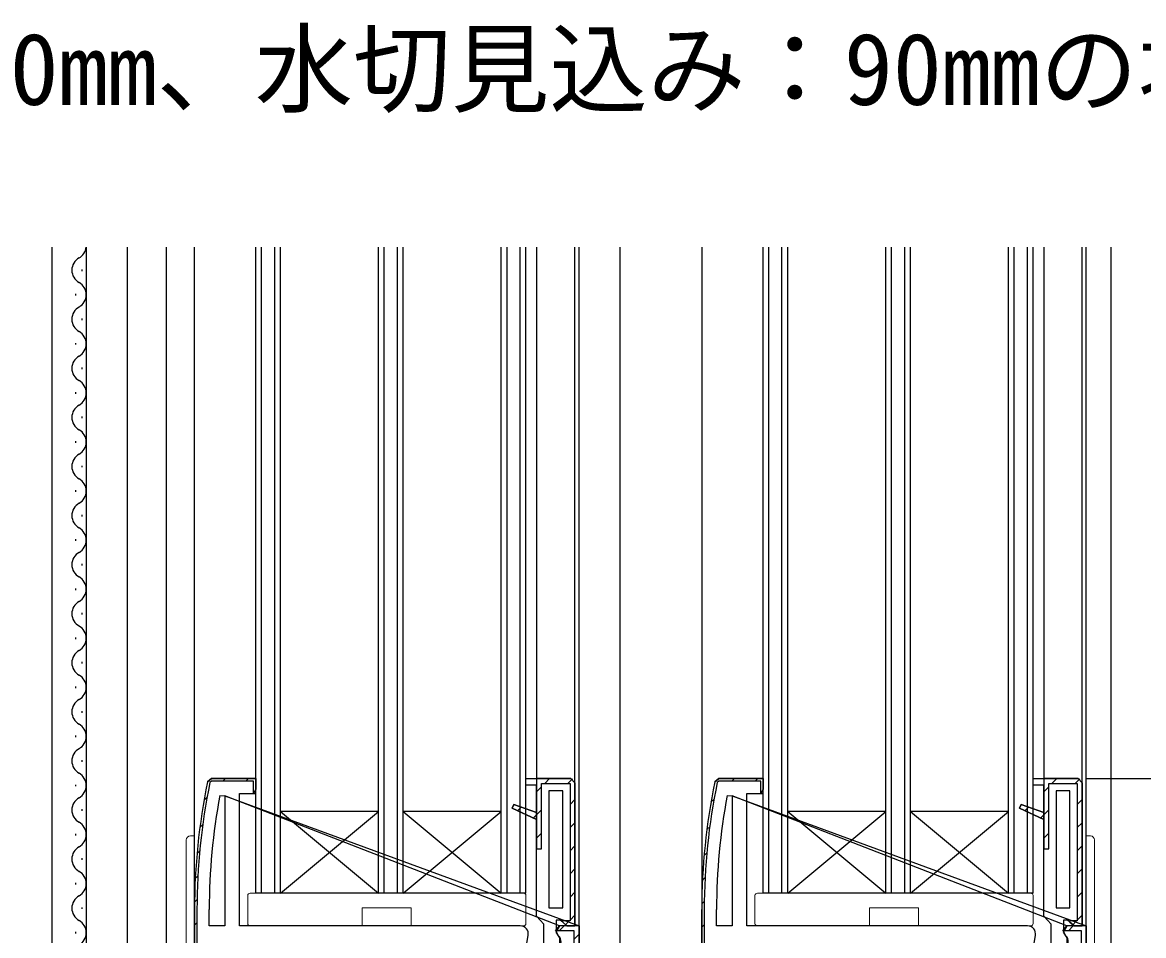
# Model space of a CAD drawing. Units: millimetres, scale not verified. Extents: x -525 to 525, y -783 to 779.
# Drawn here: x 175.2 to 312.2, y 80.1 to 191.8 of the extents above; entities that cross this region are included whole.
import ezdxf
from ezdxf.enums import TextEntityAlignment as Align

# ---------------------------------------------------------------- set-up
doc = ezdxf.new("R2010")
doc.units = ezdxf.units.MM
doc.header["$LTSCALE"] = 4
for name, color, linetype in [('0-1_USER1', 3, 'Continuous'), ('0-2_YKK_11', 7, 'Continuous'), ('0-4_YKK_12', 2, 'Continuous'), ('0-7_YKK_D', 6, 'Continuous')]:
    doc.layers.add(name, color=color, linetype=linetype)
doc.layers.add('0-5_YKK_13', color=4, linetype='Continuous', lineweight=18)
doc.styles.add('ＭＳ ゴシック', font='')
doc.styles.get('ＭＳ ゴシック').set_extended_font_data('MS Gothic')

msp = doc.modelspace()

# ---------------------------------------------------------------- linework, layer by layer
at = {"layer": '0-2_YKK_11'}
for p, q in [((199.735, 99.026), (200.035, 99.326)), ((202.563, 99.026), (202.863, 99.326)), ((239.048, 98.726), (239.648, 99.326)), ((241.877, 98.726), (242.439, 99.288)), ((261.96, 99.026), (262.26, 99.326)), ((264.789, 99.026), (265.089, 99.326)), ((301.048, 98.726), (301.648, 99.326)), ((303.877, 98.726), (304.439, 99.288)), ((238.047, 97.725), (238.647, 98.325)), ((300.047, 97.725), (300.647, 98.325)), ((197.42, 96.711), (197.791, 97.082)), ((199.353, 97.276), (199.947, 97.22)), ((242.147, 96.168), (242.747, 96.768)), ((259.372, 96.437), (259.741, 96.807)), ((261.353, 97.276), (261.947, 97.22)), ((304.147, 96.168), (304.747, 96.768)), ((235.729, 95.407), (236.178, 95.855)), ((237.658, 94.507), (238.047, 94.896)), ((238.047, 94.896), (238.647, 95.496)), ((297.729, 95.407), (298.178, 95.855)), ((299.658, 94.507), (300.047, 94.896)), ((300.047, 94.896), (300.647, 95.496)), ((196.905, 93.367), (197.255, 93.717)), ((242.147, 93.339), (242.747, 93.939)), ((258.871, 93.108), (259.219, 93.456)), ((304.147, 93.339), (304.747, 93.939)), ((238.047, 92.068), (238.647, 92.668)), ((300.047, 92.068), (300.647, 92.668)), ((196.554, 90.188), (196.885, 90.52)), ((242.147, 90.511), (242.747, 91.111)), ((304.147, 90.511), (304.747, 91.111)), ((258.532, 89.941), (258.862, 90.271)), ((242.147, 87.682), (242.747, 88.282)), ((304.147, 87.682), (304.747, 88.282)), ((196.342, 87.148), (196.659, 87.465)), ((258.331, 86.911), (258.647, 87.227)), ((242.147, 84.854), (242.747, 85.454)), ((304.147, 84.854), (304.747, 85.454)), ((196.253, 84.23), (196.557, 84.534)), ((258.25, 84.002), (258.554, 84.305)), ((196.547, 83.326), (196.547, 38.326)), ((242.147, 82.026), (242.747, 82.626)), ((258.547, 83.326), (258.547, 38.326)), ((304.147, 82.026), (304.747, 82.626)), ((196.247, 81.396), (196.547, 81.696)), ((240.832, 80.726), (241.432, 81.326)), ((241.508, 81.387), (242.047, 81.926)), ((243.247, 81.326), (243.247, 38.326)), ((258.247, 81.171), (258.547, 81.471)), ((303.057, 80.726), (303.657, 81.326)), ((303.508, 81.387), (304.047, 81.926)), ((305.247, 81.326), (305.247, 38.326)), ((242.647, 79.713), (243.247, 80.313))]:
    msp.add_line(p, q, dxfattribs=at)
for points in [[(236.047, 81.326), (201.747, 81.326), (201.747, 97.526), (203.747, 97.526), (203.747, 99.326), (198.334, 99.326), (197.844, 98.927)], [(197.844, 98.927), (198.334, 99.326), (203.747, 99.326), (203.747, 98.026), (203.447, 97.567), (203.447, 99.026), (198.334, 99.026), (198.138, 98.866)], [(238.947, 78.826), (238.947, 81.531), (238.497, 82.028), (238.047, 82.526), (238.047, 94.326), (235.08, 95.709), (235.267, 96.171), (238.047, 95.208), (238.047, 98.526), (236.747, 98.526), (236.747, 99.326), (238.047, 99.326), (238.047, 98.526), (236.747, 98.526), (236.747, 99.326), (242.247, 99.326), (242.747, 98.826), (242.247, 99.326), (238.047, 99.326), (238.047, 90.726), (238.647, 90.726), (238.647, 98.726), (242.147, 98.726), (242.147, 81.926), (241.177, 81.926), (241.251, 81.763), (241.747, 81.326), (242.747, 81.326)], [(242.747, 81.326), (242.747, 98.826), (242.747, 81.326)], [(298.047, 81.326), (263.747, 81.326), (263.747, 97.526), (265.747, 97.526), (265.747, 99.326), (260.334, 99.326), (259.844, 98.927)], [(259.844, 98.927), (260.334, 99.326), (265.747, 99.326), (265.747, 98.026), (265.447, 97.567), (265.447, 99.026), (260.334, 99.026), (260.138, 98.866)], [(300.947, 78.826), (300.947, 81.531), (300.497, 82.028), (300.047, 82.526), (300.047, 94.326), (297.08, 95.709), (297.267, 96.171), (300.047, 95.208), (300.047, 98.526), (298.747, 98.526), (298.747, 99.326), (300.047, 99.326), (300.047, 98.526), (298.747, 98.526), (298.747, 99.326), (304.247, 99.326), (304.747, 98.826), (304.247, 99.326), (300.047, 99.326), (300.047, 90.726), (300.647, 90.726), (300.647, 98.726), (304.147, 98.726), (304.147, 81.926), (303.177, 81.926), (303.251, 81.763), (303.747, 81.326), (304.747, 81.326)], [(304.747, 81.326), (304.747, 98.826), (304.747, 81.326)], [(199.947, 97.22), (199.947, 81.326), (198.047, 81.326), (198.047, 83.326)], [(243.247, 38.326), (243.247, 81.326), (240.847, 81.326), (199.947, 97.22), (243.247, 81.326)], [(261.947, 97.22), (261.947, 81.326), (260.047, 81.326), (260.047, 83.326)], [(305.247, 38.326), (305.247, 81.326), (302.847, 81.326), (261.947, 97.22), (305.247, 81.326)], [(196.247, 38.326), (196.247, 83.326), (196.247, 38.326)], [(258.247, 38.326), (258.247, 83.326), (258.247, 38.326)], [(228.247, 38.326), (228.247, 40.026), (228.847, 40.026), (228.847, 37.926), (242.647, 37.926), (242.647, 80.726), (240.357, 80.726), (240.847, 81.326), (240.423, 80.561), (240.847, 79.882), (240.847, 74.526), (236.04, 74.526), (237.032, 80.152)], [(242.747, 81.326), (241.747, 81.326), (241.251, 81.763), (240.954, 82.026), (240.447, 82.026), (240.447, 80.621), (240.647, 80.221)], [(290.247, 38.326), (290.247, 40.026), (290.847, 40.026), (290.847, 37.926), (304.647, 37.926), (304.647, 80.726), (302.357, 80.726), (302.847, 81.326), (302.423, 80.561), (302.847, 79.882), (302.847, 74.526), (298.04, 74.526), (299.032, 80.152)], [(304.747, 81.326), (303.747, 81.326), (303.251, 81.763), (302.954, 82.026), (302.447, 82.026), (302.447, 80.621), (302.647, 80.221)]]:
    msp.add_lwpolyline(points, dxfattribs=at)
for points in [[(241.247, 83.526), (241.247, 97.826), (239.547, 97.826), (239.547, 83.526)], [(303.247, 83.526), (303.247, 97.826), (301.547, 97.826), (301.547, 83.526)], [(235.08, 95.709), (238.047, 94.326), (238.047, 95.208), (235.267, 96.171)], [(297.08, 95.709), (300.047, 94.326), (300.047, 95.208), (297.267, 96.171)]]:
    msp.add_lwpolyline(points, close=True, dxfattribs=at)
for centre, radius, start, end in [((273.247, 83.326), 77, 168.31011, 180), ((273.247, 83.326), 77, 168.31011, 180), ((273.247, 83.326), 76.7, 168.31012, 180), ((335.247, 83.326), 77, 168.31011, 180), ((335.247, 83.326), 77, 168.31011, 180), ((335.247, 83.326), 76.7, 168.31012, 180), ((273.247, 83.326), 75.2, 169.30948, 180.00001), ((335.247, 83.326), 75.2, 169.30948, 180.00001), ((236.047, 80.326), 1, 350.00002, 90), ((298.047, 80.326), 1, 350.00002, 90), ((240.047, 79.421), 1, 322.00002, 53.13011), ((302.047, 79.421), 1, 322.00002, 53.13011)]:
    msp.add_arc(centre, radius, start, end, dxfattribs=at)
at = {"layer": '0-4_YKK_12'}
for p, q in [((178.797, 164.326), (178.797, 36.326)), ((182.997, 164.326), (182.997, 71.826)), ((187.997, 164.326), (187.997, 71.826)), ((192.797, 164.326), (192.797, 36.326)), ((196.247, 83.326), (196.247, 164.326)), ((204.447, 85.326), (204.447, 164.326)), ((206.047, 85.326), (206.047, 164.326)), ((206.747, 85.326), (206.747, 164.326)), ((218.747, 85.326), (218.747, 164.326)), ((219.447, 85.326), (219.447, 164.326)), ((221.047, 85.326), (221.047, 164.326)), ((221.747, 85.326), (221.747, 164.326)), ((233.747, 85.326), (233.747, 164.326)), ((234.447, 85.326), (234.447, 164.326)), ((236.047, 85.326), (236.047, 164.326)), ((236.747, 85.326), (236.747, 164.326)), ((238.047, 164.326), (238.047, 99.326)), ((242.747, 98.826), (242.747, 164.326)), ((243.247, 80.826), (243.247, 164.326)), ((248.247, 164.326), (248.247, 56.326)), ((258.247, 164.326), (258.247, 83.326)), ((265.747, 85.326), (265.747, 164.326)), ((266.447, 85.326), (266.447, 164.326)), ((268.047, 85.326), (268.047, 164.326)), ((268.747, 85.326), (268.747, 164.326)), ((280.747, 85.326), (280.747, 164.326)), ((281.447, 85.326), (281.447, 164.326)), ((283.047, 85.326), (283.047, 164.326)), ((283.747, 85.326), (283.747, 164.326)), ((295.747, 85.326), (295.747, 164.326)), ((296.447, 85.326), (296.447, 164.326)), ((298.047, 85.326), (298.047, 164.326)), ((298.747, 85.326), (298.747, 164.326)), ((300.047, 164.326), (300.047, 99.326)), ((304.747, 98.826), (304.747, 164.326)), ((305.247, 80.826), (305.247, 164.326)), ((308.247, 164.326), (308.247, 41.826)), ((182.516, 161.391), (182.516, 161.591)), ((181.756, 158.391), (181.756, 158.591)), ((182.516, 155.391), (182.516, 155.591)), ((181.756, 152.391), (181.756, 152.591)), ((182.516, 149.391), (182.516, 149.591)), ((181.756, 146.391), (181.756, 146.591)), ((182.516, 143.391), (182.516, 143.591)), ((181.756, 140.391), (181.756, 140.591)), ((182.516, 137.391), (182.516, 137.591)), ((181.756, 134.391), (181.756, 134.591)), ((182.516, 131.391), (182.516, 131.591)), ((181.756, 128.391), (181.756, 128.591)), ((182.516, 125.391), (182.516, 125.591)), ((181.756, 122.391), (181.756, 122.591)), ((182.516, 119.391), (182.516, 119.591)), ((181.756, 116.391), (181.756, 116.591)), ((182.516, 113.391), (182.516, 113.591)), ((181.756, 110.391), (181.756, 110.591)), ((182.516, 107.391), (182.516, 107.591)), ((181.756, 104.391), (181.756, 104.591)), ((182.516, 101.391), (182.516, 101.591)), ((181.756, 98.391), (181.756, 98.591)), ((182.516, 95.391), (182.516, 95.591)), ((206.747, 85.326), (218.747, 95.326)), ((233.747, 95.326), (221.747, 95.326)), ((221.747, 95.326), (233.747, 85.326)), ((221.747, 85.326), (233.747, 95.326)), ((268.747, 85.326), (280.747, 95.326)), ((295.747, 95.326), (283.747, 95.326)), ((283.747, 95.326), (295.747, 85.326)), ((283.747, 85.326), (295.747, 95.326)), ((181.756, 92.391), (181.756, 92.591)), ((182.516, 89.391), (182.516, 89.591)), ((181.756, 86.391), (181.756, 86.591)), ((298.747, 85.326), (265.747, 85.326)), ((182.516, 83.391), (182.516, 83.591)), ((181.756, 80.391), (181.756, 80.591))]:
    msp.add_line(p, q, dxfattribs=at)
for points in [[(236.747, 85.326), (203.747, 85.326), (203.747, 164.326)], [(218.747, 95.326), (206.747, 95.326), (218.747, 85.326)], [(280.747, 95.326), (268.747, 95.326), (280.747, 85.326)]]:
    msp.add_lwpolyline(points, dxfattribs=at)
for centre, start, end in [((181.297, 164.491), 299.20254, 354.47226), ((182.974, 161.491), 119.20254, 240.79746), ((181.297, 158.491), 299.20254, 60.79746), ((182.974, 155.491), 119.20254, 240.79746), ((181.297, 152.491), 299.20254, 60.79746), ((182.974, 149.491), 119.20254, 240.79746), ((181.297, 146.491), 299.20254, 60.79746), ((182.974, 143.491), 119.20254, 240.79746), ((181.297, 140.491), 299.20254, 60.79746), ((182.974, 137.491), 119.20254, 240.79746), ((181.297, 134.491), 299.20254, 60.79746), ((182.974, 131.491), 119.20254, 240.79746), ((181.297, 128.491), 299.20254, 60.79746), ((182.974, 125.491), 119.20254, 240.79746), ((181.297, 122.491), 299.20254, 60.79746), ((182.974, 119.491), 119.20254, 240.79746), ((181.297, 116.491), 299.20254, 60.79746), ((182.974, 113.491), 119.20254, 240.79746), ((181.297, 110.491), 299.20254, 60.79746), ((182.974, 107.491), 119.20254, 240.79746), ((181.297, 104.491), 299.20254, 60.79746), ((182.974, 101.491), 119.20254, 240.79746), ((181.297, 98.491), 299.20254, 60.79746), ((182.974, 95.491), 119.20254, 240.79746), ((181.297, 92.491), 299.20254, 60.79746), ((182.974, 89.491), 119.20254, 240.79746), ((181.297, 86.491), 299.20254, 60.79746), ((182.974, 83.491), 119.20254, 240.79746), ((181.297, 80.491), 299.20254, 60.79746)]:
    msp.add_arc(centre, 1.718, start, end, dxfattribs=at)
at = {"layer": '0-5_YKK_13'}
for p, q in [((195.247, 37.126), (195.247, 91.826)), ((195.747, 92.326), (196.247, 92.326)), ((305.747, 92.326), (305.247, 92.326)), ((306.247, 37.126), (306.247, 91.826)), ((203.078, 85.326), (203.047, 85.326)), ((236.417, 85.326), (203.078, 85.326)), ((236.447, 85.326), (236.417, 85.326)), ((236.747, 85.026), (236.747, 84.999)), ((236.747, 84.999), (236.747, 84.917)), ((265.078, 85.326), (265.047, 85.326)), ((298.417, 85.326), (265.078, 85.326)), ((298.447, 85.326), (298.417, 85.326)), ((298.747, 85.026), (298.747, 84.999)), ((298.747, 84.999), (298.747, 84.917)), ((202.747, 81.626), (202.747, 84.917)), ((236.747, 84.917), (236.747, 81.626)), ((264.747, 81.626), (264.747, 84.917)), ((298.747, 84.917), (298.747, 81.626)), ((222.747, 83.526), (216.747, 83.526)), ((216.747, 83.526), (222.747, 83.526)), ((222.747, 81.326), (222.747, 83.526)), ((284.747, 83.526), (278.747, 83.526)), ((278.747, 83.526), (284.747, 83.526)), ((284.747, 81.326), (284.747, 83.526)), ((204.547, 81.326), (203.047, 81.326)), ((204.547, 81.326), (216.447, 81.326)), ((223.047, 81.326), (222.747, 81.326)), ((223.047, 81.326), (234.947, 81.326)), ((236.447, 81.326), (234.947, 81.326)), ((266.547, 81.326), (265.047, 81.326)), ((266.547, 81.326), (278.447, 81.326)), ((285.047, 81.326), (284.747, 81.326)), ((285.047, 81.326), (296.947, 81.326)), ((298.447, 81.326), (296.947, 81.326))]:
    msp.add_line(p, q, dxfattribs=at)
for points in [[(305.247, 91.826), (305.247, 37.326), (304.747, 37.326)], [(202.747, 84.917), (202.747, 84.999), (202.747, 85.026)], [(264.747, 84.917), (264.747, 84.999), (264.747, 85.026)], [(216.747, 83.526), (216.747, 81.326), (216.447, 81.326)], [(278.747, 83.526), (278.747, 81.326), (278.447, 81.326)]]:
    msp.add_lwpolyline(points, dxfattribs=at)
for centre, radius, start, end in [((195.747, 91.826), 0.5, 90, 180), ((305.747, 91.826), 0.5, 0, 90), ((203.047, 85.026), 0.3, 90, 180), ((236.447, 85.026), 0.3, 0, 90), ((265.047, 85.026), 0.3, 90, 180), ((298.447, 85.026), 0.3, 0, 90), ((203.047, 81.626), 0.3, 180, 270), ((236.447, 81.626), 0.3, 270, 0), ((265.047, 81.626), 0.3, 180, 270), ((298.447, 81.626), 0.3, 270, 0)]:
    msp.add_arc(centre, radius, start, end, dxfattribs=at)
at = {"layer": '0-7_YKK_D'}
msp.add_line((305.247, 99.326), (438.547, 99.326), dxfattribs=at)

# ---------------------------------------------------------------- texts
at = {"layer": '0-1_USER1', "style": 'ＭＳ ゴシック'}
msp.add_text('●断熱材厚さ：60mm、水切見込み：90mmの場合', height=8.798, dxfattribs=at).set_placement((83.665, 179.069), align=Align.BOTTOM_LEFT)

doc.saveas('drawing.dxf')
